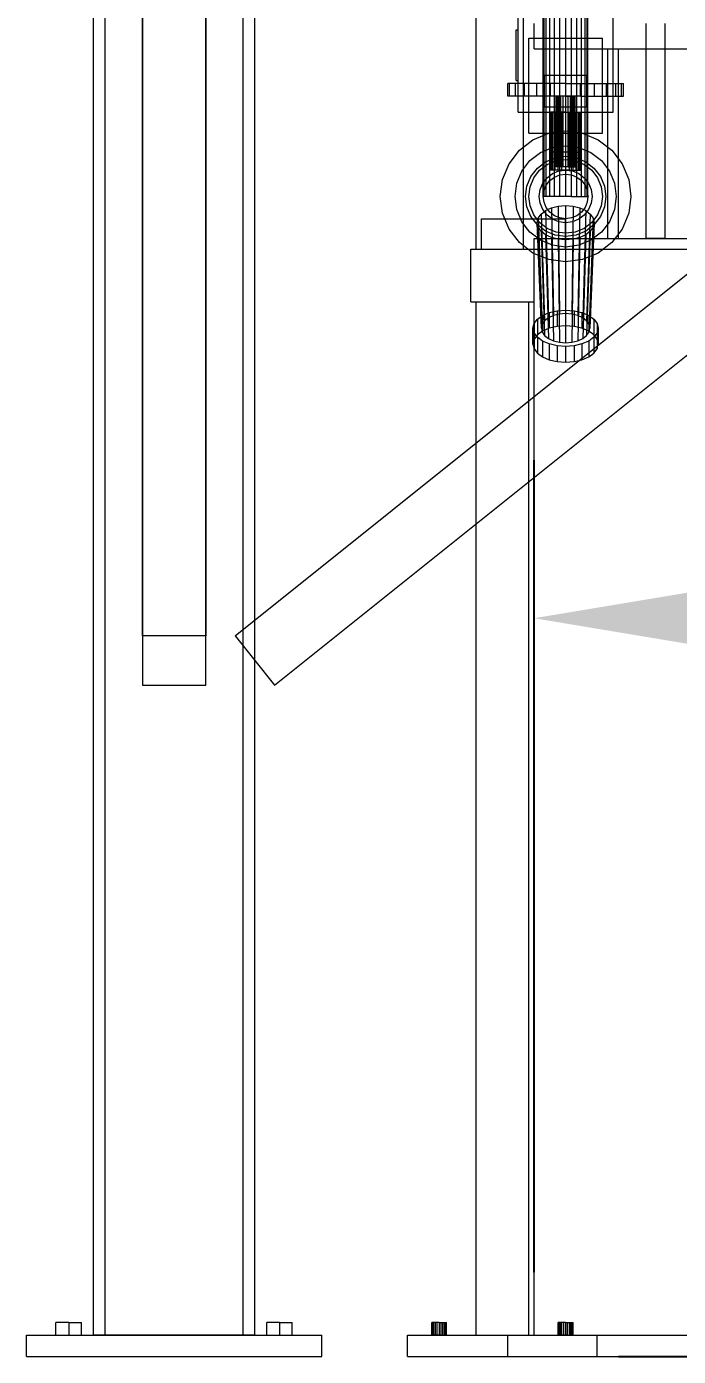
# Model space of a CAD drawing. Header units: millimetres. Extents: x -1970 to 34302, y -80068 to 6837.
# Drawn here: x -1962 to -1343, y -36000 to -34739 of the extents above; entities that cross this region are included whole.
import ezdxf

# ---------------------------------------------------------------- set-up
doc = ezdxf.new("R2010")
doc.units = ezdxf.units.MM
for name, color, linetype, lineweight in [('COTAS_O', 1, 'Continuous', 0), ('frontal_briquetadora', 7, 'Continuous', 0), ('frontal_mezcladora', 7, 'Continuous', 0), ('frontal_tolva', 7, 'Continuous', 0)]:
    doc.layers.add(name, color=color, linetype=linetype, lineweight=lineweight)
doc.dimstyles.new('R19_100', dxfattribs={"dimtxt": 250, "dimasz": 150, "dimexe": 150, "dimexo": 80, "dimgap": 100, "dimtad": 1, "dimtih": 1, "dimtoh": 1, "dimdsep": 46, "dimcen": 0.09, "dimadec": 0, "dimazin": 0, "dimtfac": 1, "dimtdec": 4, "dimtofl": 0, "dimtmove": 0, "dimatfit": 3, "dimfxl": 1, "dimtolj": 1, "dimtzin": 0, "dimarcsym": 0})

# ---------------------------------------------------------------- blocks, each defined once
blk = doc.blocks.new('*D40')
at = {"layer": 'COTAS_O', "color": 0, "lineweight": -2, "transparency": 16777216}
for p, q in [((-1400, -33700), (-630, -33700)), ((-780, -35850), (-780, -33850)), ((-1400, -36000), (-630, -36000))]:
    blk.add_line(p, q, dxfattribs=at)
at = {"layer": 'COTAS_O', "color": 0, "transparency": 16777216}
for points in [[(-805, -33850), (-755, -33850), (-780, -33700)], [(-805, -35850), (-755, -35850), (-780, -36000)]]:
    blk.add_solid(points, dxfattribs=at)
at = {"layer": 'Defpoints', "color": 0, "transparency": 16777216}
for p in [(-1480, -33700), (-780, -33700), (-1480, -36000)]:
    blk.add_point(p, dxfattribs=at)
blk = doc.blocks.new('*D41')
at = {"layer": 'COTAS_O', "color": 0, "lineweight": -2, "transparency": 16777216}
for p, q in [((-1480, -35920), (-1480, -35150)), ((490, -35920), (490, -35150)), ((-1330, -35300), (340, -35300))]:
    blk.add_line(p, q, dxfattribs=at)
at = {"layer": 'COTAS_O', "color": 0, "transparency": 16777216}
for points in [[(-1330, -35275), (-1330, -35325), (-1480, -35300)], [(340, -35275), (340, -35325), (490, -35300)]]:
    blk.add_solid(points, dxfattribs=at)
at = {"layer": 'Defpoints', "color": 0, "transparency": 16777216}
for p in [(490, -35300), (-1480, -36000), (490, -36000)]:
    blk.add_point(p, dxfattribs=at)

msp = doc.modelspace()

# ---------------------------------------------------------------- linework, layer by layer
at = {"layer": 'frontal_briquetadora'}
for p, q in [((-1480, -34760), (-1480, -34736)), ((-1374, -34736), (-1374, -34940)), ((-1356, -34736), (-1356, -34940)), ((-1480, -34760), (-500, -34760)), ((-1410, -34760), (-1400, -34760)), ((-1410, -34940), (-1410, -34760)), ((-1400, -34940), (-1400, -34760)), ((-1480, -35980), (-1480, -34940)), ((-1480, -34940), (-500, -34940)), ((-1410, -34940), (-1400, -34940)), ((-1356, -34940), (-1374, -34940)), ((-1480, -35980), (-1480, -34950)), ((-1480, -34950), (-1330, -34950)), ((-1505, -36000), (-1505, -35980)), ((-1505, -35980), (-1305, -35980)), ((-1480, -35980), (-1330, -35980)), ((-1505, -36000), (-1305, -36000))]:
    msp.add_line(p, q, dxfattribs=at)
at = {"layer": 'frontal_mezcladora'}
for p, q in [((-1471.2, -34900), (-1471.2, -33450)), ((-1470.478, -34900), (-1470.478, -33450)), ((-1468.36, -34900), (-1468.36, -33450)), ((-1464.991, -34900), (-1464.991, -33450)), ((-1460.6, -34900), (-1460.6, -33450)), ((-1455.487, -34900), (-1455.487, -33450)), ((-1450, -33450), (-1450, -34900)), ((-1444.513, -34900), (-1444.513, -33450)), ((-1439.4, -34900), (-1439.4, -33450)), ((-1435.009, -34900), (-1435.009, -33450)), ((-1431.64, -34900), (-1431.64, -33450)), ((-1429.522, -34900), (-1429.522, -33450)), ((-1428.8, -34900), (-1428.8, -33450)), ((-1535, -34950), (-1535, -34720)), ((-1495, -34820), (-1495, -34720)), ((-1490, -34950), (-1490, -34720)), ((-1405, -34820), (-1405, -34720)), ((-1497, -34742), (-1495, -34742)), ((-1497, -34790), (-1497, -34742)), ((-1495, -34790), (-1495, -34742)), ((-1485, -34750), (-1415, -34750)), ((-1485, -34840), (-1485, -34750)), ((-1415, -34840), (-1415, -34750)), ((-1497, -34790), (-1495, -34790)), ((-1470, -34785), (-1430, -34785)), ((-1470, -34815), (-1470, -34785)), ((-1430, -34815), (-1430, -34785)), ((-1503.126, -34793), (-1505, -34793)), ((-1505, -34805), (-1505, -34793)), ((-1497.631, -34793), (-1503.126, -34793)), ((-1503.126, -34805), (-1503.126, -34793)), ((-1488.891, -34793), (-1497.631, -34793)), ((-1497.631, -34805), (-1497.631, -34793)), ((-1477.5, -34793), (-1488.891, -34793)), ((-1488.891, -34805), (-1488.891, -34793)), ((-1464.235, -34793), (-1477.5, -34793)), ((-1477.5, -34805), (-1477.5, -34793)), ((-1450, -34793), (-1464.235, -34793)), ((-1464.235, -34805), (-1464.235, -34793)), ((-1450, -34793), (-1435.765, -34793)), ((-1450, -34793), (-1450, -34805)), ((-1435.765, -34793), (-1422.5, -34793)), ((-1435.765, -34805), (-1435.765, -34793)), ((-1422.5, -34793), (-1411.109, -34793)), ((-1422.5, -34805), (-1422.5, -34793)), ((-1411.109, -34793), (-1402.369, -34793)), ((-1411.109, -34805), (-1411.109, -34793)), ((-1402.369, -34793), (-1396.874, -34793)), ((-1402.369, -34805), (-1402.369, -34793)), ((-1396.874, -34793), (-1395, -34793)), ((-1396.874, -34805), (-1396.874, -34793)), ((-1395, -34805), (-1395, -34793)), ((-1503.126, -34805), (-1505, -34805)), ((-1497.631, -34805), (-1503.126, -34805)), ((-1488.891, -34805), (-1497.631, -34805)), ((-1477.5, -34805), (-1488.891, -34805)), ((-1464.235, -34805), (-1477.5, -34805)), ((-1470, -34815), (-1430, -34815)), ((-1450, -34805), (-1464.235, -34805)), ((-1458.693, -34805), (-1459, -34805)), ((-1459, -34872), (-1459, -34805)), ((-1457.794, -34805), (-1458.693, -34805)), ((-1458.693, -34872), (-1458.693, -34805)), ((-1456.364, -34805), (-1457.794, -34805)), ((-1457.794, -34872), (-1457.794, -34805)), ((-1454.5, -34805), (-1456.364, -34805)), ((-1456.364, -34872), (-1456.364, -34805)), ((-1452.329, -34805), (-1454.5, -34805)), ((-1454.5, -34872), (-1454.5, -34805)), ((-1450, -34805), (-1452.329, -34805)), ((-1452.329, -34872), (-1452.329, -34805)), ((-1450, -34805), (-1447.671, -34805)), ((-1450, -34805), (-1450, -34872)), ((-1435.765, -34805), (-1450, -34805)), ((-1447.671, -34805), (-1445.5, -34805)), ((-1447.671, -34872), (-1447.671, -34805)), ((-1445.5, -34805), (-1443.636, -34805)), ((-1445.5, -34872), (-1445.5, -34805)), ((-1443.636, -34805), (-1442.206, -34805)), ((-1443.636, -34872), (-1443.636, -34805)), ((-1442.206, -34805), (-1441.307, -34805)), ((-1442.206, -34872), (-1442.206, -34805)), ((-1441.307, -34805), (-1441, -34805)), ((-1441.307, -34872), (-1441.307, -34805)), ((-1441, -34872), (-1441, -34805)), ((-1435.765, -34805), (-1422.5, -34805)), ((-1422.5, -34805), (-1411.109, -34805)), ((-1411.109, -34805), (-1402.369, -34805)), ((-1402.369, -34805), (-1396.874, -34805)), ((-1396.874, -34805), (-1395, -34805)), ((-1495, -34820), (-1405, -34820)), ((-1463.523, -34820), (-1464, -34820)), ((-1464, -34858), (-1464, -34820)), ((-1462.124, -34820), (-1463.523, -34820)), ((-1463.523, -34858), (-1463.523, -34820)), ((-1459.899, -34820), (-1462.124, -34820)), ((-1462.124, -34858), (-1462.124, -34820)), ((-1457, -34820), (-1459.899, -34820)), ((-1459.899, -34858), (-1459.899, -34820)), ((-1453.623, -34820), (-1457, -34820)), ((-1457, -34858), (-1457, -34820)), ((-1450, -34820), (-1453.623, -34820)), ((-1453.623, -34858), (-1453.623, -34820)), ((-1450, -34820), (-1446.377, -34820)), ((-1450, -34820), (-1450, -34858)), ((-1446.377, -34820), (-1443, -34820)), ((-1446.377, -34858), (-1446.377, -34820)), ((-1443, -34820), (-1440.101, -34820)), ((-1443, -34858), (-1443, -34820)), ((-1440.101, -34820), (-1437.876, -34820)), ((-1440.101, -34858), (-1440.101, -34820)), ((-1437.876, -34820), (-1436.477, -34820)), ((-1437.876, -34858), (-1437.876, -34820)), ((-1436.477, -34820), (-1436, -34820)), ((-1436.477, -34858), (-1436.477, -34820)), ((-1436, -34858), (-1436, -34820)), ((-1485, -34840), (-1415, -34840)), ((-1481, -34846.306), (-1466.047, -34840.113)), ((-1466.047, -34840.113), (-1450, -34838)), ((-1463.523, -34840), (-1464, -34840)), ((-1464, -34875), (-1464, -34840)), ((-1462.124, -34840), (-1463.523, -34840)), ((-1463.523, -34875), (-1463.523, -34840)), ((-1459.899, -34840), (-1462.124, -34840)), ((-1462.124, -34875), (-1462.124, -34840)), ((-1457, -34840), (-1459.899, -34840)), ((-1459.899, -34875), (-1459.899, -34840)), ((-1453.623, -34840), (-1457, -34840)), ((-1457, -34875), (-1457, -34840)), ((-1450, -34840), (-1453.623, -34840)), ((-1453.623, -34875), (-1453.623, -34840)), ((-1450, -34838), (-1433.953, -34840.113)), ((-1450, -34840), (-1446.377, -34840)), ((-1450, -34840), (-1450, -34875)), ((-1446.377, -34840), (-1443, -34840)), ((-1446.377, -34875), (-1446.377, -34840)), ((-1443, -34840), (-1440.101, -34840)), ((-1443, -34875), (-1443, -34840)), ((-1440.101, -34840), (-1437.876, -34840)), ((-1440.101, -34875), (-1440.101, -34840)), ((-1437.876, -34840), (-1436.477, -34840)), ((-1437.876, -34875), (-1437.876, -34840)), ((-1436.477, -34840), (-1436, -34840)), ((-1436.477, -34875), (-1436.477, -34840)), ((-1436, -34875), (-1436, -34840)), ((-1433.953, -34840.113), (-1419, -34846.306)), ((-1493.841, -34856.159), (-1481, -34846.306)), ((-1474, -34858.431), (-1462.423, -34853.636)), ((-1462.423, -34853.636), (-1450, -34852)), ((-1450, -34852), (-1437.577, -34853.636)), ((-1437.577, -34853.636), (-1426, -34858.431)), ((-1419, -34846.306), (-1406.159, -34856.159)), ((-1503.694, -34869), (-1493.841, -34856.159)), ((-1491.569, -34876), (-1483.941, -34866.059)), ((-1483.941, -34866.059), (-1474, -34858.431)), ((-1469, -34867.091), (-1459.835, -34863.295)), ((-1467.5, -34869.689), (-1459.059, -34866.193)), ((-1463.523, -34858), (-1464, -34858)), ((-1462.124, -34858), (-1463.523, -34858)), ((-1459.899, -34858), (-1462.124, -34858)), ((-1457, -34858), (-1459.899, -34858)), ((-1459.835, -34863.295), (-1450, -34862)), ((-1459.059, -34866.193), (-1450, -34865)), ((-1453.623, -34858), (-1457, -34858)), ((-1450, -34858), (-1453.623, -34858)), ((-1446.377, -34858), (-1450, -34858)), ((-1450, -34862), (-1440.165, -34863.295)), ((-1450, -34865), (-1440.941, -34866.193)), ((-1446.377, -34858), (-1443, -34858)), ((-1443, -34858), (-1440.101, -34858)), ((-1440.941, -34866.193), (-1432.5, -34869.689)), ((-1440.165, -34863.295), (-1431, -34867.091)), ((-1440.101, -34858), (-1437.876, -34858)), ((-1437.876, -34858), (-1436.477, -34858)), ((-1436.477, -34858), (-1436, -34858)), ((-1426, -34858.431), (-1416.059, -34866.059)), ((-1416.059, -34866.059), (-1408.431, -34876)), ((-1406.159, -34856.159), (-1396.306, -34869)), ((-1509.887, -34883.953), (-1503.694, -34869)), ((-1496.364, -34887.577), (-1491.569, -34876)), ((-1482.909, -34881), (-1476.87, -34873.13)), ((-1480.311, -34882.5), (-1474.749, -34875.251)), ((-1476.87, -34873.13), (-1469, -34867.091)), ((-1474.749, -34875.251), (-1467.5, -34869.689)), ((-1467.678, -34882.322), (-1462.5, -34878.349)), ((-1463.523, -34875), (-1464, -34875)), ((-1462.124, -34875), (-1463.523, -34875)), ((-1462.5, -34878.349), (-1456.47, -34875.852)), ((-1459.899, -34875), (-1462.124, -34875)), ((-1457, -34875), (-1459.899, -34875)), ((-1458.693, -34872), (-1459, -34872)), ((-1457.794, -34872), (-1458.693, -34872)), ((-1456.364, -34872), (-1457.794, -34872)), ((-1453.623, -34875), (-1457, -34875)), ((-1456.47, -34875.852), (-1450, -34875)), ((-1454.5, -34872), (-1456.364, -34872)), ((-1455.487, -34879.522), (-1450, -34878.8)), ((-1452.329, -34872), (-1454.5, -34872)), ((-1450, -34875), (-1453.623, -34875)), ((-1450, -34872), (-1452.329, -34872)), ((-1447.671, -34872), (-1450, -34872)), ((-1446.377, -34875), (-1450, -34875)), ((-1450, -34875), (-1443.53, -34875.852)), ((-1450, -34878.8), (-1444.513, -34879.522)), ((-1447.671, -34872), (-1445.5, -34872)), ((-1446.377, -34875), (-1443, -34875)), ((-1445.5, -34872), (-1443.636, -34872)), ((-1443.636, -34872), (-1442.206, -34872)), ((-1443.53, -34875.852), (-1437.5, -34878.349)), ((-1443, -34875), (-1440.101, -34875)), ((-1442.206, -34872), (-1441.307, -34872)), ((-1441.307, -34872), (-1441, -34872)), ((-1440.101, -34875), (-1437.876, -34875)), ((-1437.876, -34875), (-1436.477, -34875)), ((-1437.5, -34878.349), (-1432.322, -34882.322)), ((-1436.477, -34875), (-1436, -34875)), ((-1432.5, -34869.689), (-1425.251, -34875.251)), ((-1431, -34867.091), (-1423.13, -34873.13)), ((-1425.251, -34875.251), (-1419.689, -34882.5)), ((-1423.13, -34873.13), (-1417.091, -34881)), ((-1408.431, -34876), (-1403.636, -34887.577)), ((-1396.306, -34869), (-1390.113, -34883.953)), ((-1512, -34900), (-1509.887, -34883.953)), ((-1498, -34900), (-1496.364, -34887.577)), ((-1488, -34900), (-1486.705, -34890.165)), ((-1486.705, -34890.165), (-1482.909, -34881)), ((-1485, -34900), (-1483.807, -34890.941)), ((-1483.807, -34890.941), (-1480.311, -34882.5)), ((-1474.148, -34893.53), (-1471.651, -34887.5)), ((-1471.651, -34887.5), (-1467.678, -34882.322)), ((-1470.478, -34894.513), (-1468.36, -34889.4)), ((-1468.36, -34889.4), (-1464.991, -34885.009)), ((-1464.991, -34885.009), (-1460.6, -34881.64)), ((-1460.6, -34881.64), (-1455.487, -34879.522)), ((-1444.513, -34879.522), (-1439.4, -34881.64)), ((-1439.4, -34881.64), (-1435.009, -34885.009)), ((-1435.009, -34885.009), (-1431.64, -34889.4)), ((-1432.322, -34882.322), (-1428.349, -34887.5)), ((-1431.64, -34889.4), (-1429.522, -34894.513)), ((-1428.349, -34887.5), (-1425.852, -34893.53)), ((-1419.689, -34882.5), (-1416.193, -34890.941)), ((-1417.091, -34881), (-1413.295, -34890.165)), ((-1416.193, -34890.941), (-1415, -34900)), ((-1413.295, -34890.165), (-1412, -34900)), ((-1403.636, -34887.577), (-1402, -34900)), ((-1390.113, -34883.953), (-1388, -34900)), ((-1509.887, -34916.047), (-1512, -34900)), ((-1496.364, -34912.423), (-1498, -34900)), ((-1486.705, -34909.835), (-1488, -34900)), ((-1483.807, -34909.059), (-1485, -34900)), ((-1475, -34900), (-1474.148, -34893.53)), ((-1474.148, -34906.47), (-1475, -34900)), ((-1471.2, -34900), (-1470.478, -34894.513)), ((-1470.478, -34905.487), (-1471.2, -34900)), ((-1470.478, -34900), (-1471.2, -34900)), ((-1468.36, -34900), (-1470.478, -34900)), ((-1464.991, -34900), (-1468.36, -34900)), ((-1460.6, -34900), (-1464.991, -34900)), ((-1455.487, -34900), (-1460.6, -34900)), ((-1450, -34900), (-1455.487, -34900)), ((-1444.513, -34900), (-1450, -34900)), ((-1444.513, -34900), (-1439.4, -34900)), ((-1439.4, -34900), (-1435.009, -34900)), ((-1435.009, -34900), (-1431.64, -34900)), ((-1431.64, -34900), (-1429.522, -34900)), ((-1429.522, -34894.513), (-1428.8, -34900)), ((-1428.8, -34900), (-1429.522, -34905.487)), ((-1429.522, -34900), (-1428.8, -34900)), ((-1425.852, -34893.53), (-1425, -34900)), ((-1425, -34900), (-1425.852, -34906.47)), ((-1415, -34900), (-1416.193, -34909.059)), ((-1412, -34900), (-1413.295, -34909.835)), ((-1402, -34900), (-1403.636, -34912.423)), ((-1388, -34900), (-1390.113, -34916.047)), ((-1503.694, -34931), (-1509.887, -34916.047)), ((-1491.569, -34924), (-1496.364, -34912.423)), ((-1482.909, -34919), (-1486.705, -34909.835)), ((-1480.311, -34917.5), (-1483.807, -34909.059)), ((-1476.08, -34920.807), (-1473.383, -34916.9)), ((-1471.651, -34912.5), (-1474.148, -34906.47)), ((-1473.383, -34916.9), (-1469.092, -34913.545)), ((-1473.383, -34916.9), (-1469.919, -35018.1)), ((-1467.678, -34917.678), (-1471.651, -34912.5)), ((-1468.36, -34910.6), (-1470.478, -34905.487)), ((-1469.092, -34913.545), (-1463.5, -34910.97)), ((-1469.092, -34913.545), (-1466.263, -35015.242)), ((-1464.991, -34914.991), (-1468.36, -34910.6)), ((-1460.6, -34918.36), (-1464.991, -34914.991)), ((-1463.5, -34910.97), (-1456.988, -34909.352)), ((-1463.5, -34910.97), (-1461.5, -35013.049)), ((-1456.988, -34909.352), (-1450, -34908.8)), ((-1456.988, -34909.352), (-1455.953, -35011.67)), ((-1450, -34908.8), (-1443.012, -34909.352)), ((-1450, -34908.8), (-1450, -35011.2)), ((-1443.012, -34909.352), (-1444.047, -35011.67)), ((-1443.012, -34909.352), (-1436.5, -34910.97)), ((-1435.009, -34914.991), (-1439.4, -34918.36)), ((-1436.5, -34910.97), (-1438.5, -35013.049)), ((-1436.5, -34910.97), (-1430.908, -34913.545)), ((-1431.64, -34910.6), (-1435.009, -34914.991)), ((-1430.908, -34913.545), (-1433.737, -35015.242)), ((-1428.349, -34912.5), (-1432.322, -34917.678)), ((-1429.522, -34905.487), (-1431.64, -34910.6)), ((-1430.908, -34913.545), (-1426.617, -34916.9)), ((-1426.617, -34916.9), (-1430.081, -35018.1)), ((-1425.852, -34906.47), (-1428.349, -34912.5)), ((-1426.617, -34916.9), (-1423.92, -34920.807)), ((-1416.193, -34909.059), (-1419.689, -34917.5)), ((-1413.295, -34909.835), (-1417.091, -34919)), ((-1403.636, -34912.423), (-1408.431, -34924)), ((-1390.113, -34916.047), (-1396.306, -34931)), ((-1530, -34921.2), (-1450, -34921.2)), ((-1530, -34950), (-1530, -34921.2)), ((-1483.941, -34933.941), (-1491.569, -34924)), ((-1476.87, -34926.87), (-1482.909, -34919)), ((-1474.749, -34924.749), (-1480.311, -34917.5)), ((-1477, -34925), (-1476.08, -34920.807)), ((-1476.08, -34929.193), (-1477, -34925)), ((-1473, -35025), (-1477, -34925)), ((-1469, -34932.909), (-1476.87, -34926.87)), ((-1476.08, -34920.807), (-1472.216, -35021.428)), ((-1473.383, -34933.1), (-1476.08, -34929.193)), ((-1476.08, -34929.193), (-1472.216, -35028.572)), ((-1467.5, -34930.311), (-1474.749, -34924.749)), ((-1462.5, -34921.651), (-1467.678, -34917.678)), ((-1456.47, -34924.148), (-1462.5, -34921.651)), ((-1455.487, -34920.478), (-1460.6, -34918.36)), ((-1450, -34925), (-1456.47, -34924.148)), ((-1450, -34921.2), (-1455.487, -34920.478)), ((-1444.513, -34920.478), (-1450, -34921.2)), ((-1450, -34950), (-1450, -34921.2)), ((-1443.53, -34924.148), (-1450, -34925)), ((-1439.4, -34918.36), (-1444.513, -34920.478)), ((-1437.5, -34921.651), (-1443.53, -34924.148)), ((-1432.322, -34917.678), (-1437.5, -34921.651)), ((-1425.251, -34924.749), (-1432.5, -34930.311)), ((-1423.13, -34926.87), (-1431, -34932.909)), ((-1423.92, -34920.807), (-1427.784, -35021.428)), ((-1423.92, -34929.193), (-1427.784, -35028.572)), ((-1423, -34925), (-1427, -35025)), ((-1423.92, -34929.193), (-1426.617, -34933.1)), ((-1419.689, -34917.5), (-1425.251, -34924.749)), ((-1423.92, -34920.807), (-1423, -34925)), ((-1423, -34925), (-1423.92, -34929.193)), ((-1417.091, -34919), (-1423.13, -34926.87)), ((-1408.431, -34924), (-1416.059, -34933.941)), ((-1493.841, -34943.841), (-1503.694, -34931)), ((-1474, -34941.569), (-1483.941, -34933.941)), ((-1462.423, -34946.364), (-1474, -34941.569)), ((-1469.092, -34936.455), (-1473.383, -34933.1)), ((-1473.383, -34933.1), (-1469.919, -35031.9)), ((-1463.5, -34939.03), (-1469.092, -34936.455)), ((-1469.092, -34936.455), (-1466.263, -35034.758)), ((-1459.835, -34936.705), (-1469, -34932.909)), ((-1459.059, -34933.807), (-1467.5, -34930.311)), ((-1456.988, -34940.648), (-1463.5, -34939.03)), ((-1463.5, -34939.03), (-1461.5, -35036.951)), ((-1450, -34938), (-1459.835, -34936.705)), ((-1450, -34935), (-1459.059, -34933.807)), ((-1450, -34941.2), (-1456.988, -34940.648)), ((-1456.988, -34940.648), (-1455.953, -35038.33)), ((-1440.941, -34933.807), (-1450, -34935)), ((-1440.165, -34936.705), (-1450, -34938)), ((-1443.012, -34940.648), (-1450, -34941.2)), ((-1450, -34941.2), (-1450, -35038.8)), ((-1443.012, -34940.648), (-1444.047, -35038.33)), ((-1436.5, -34939.03), (-1443.012, -34940.648)), ((-1432.5, -34930.311), (-1440.941, -34933.807)), ((-1431, -34932.909), (-1440.165, -34936.705)), ((-1436.5, -34939.03), (-1438.5, -35036.951)), ((-1426, -34941.569), (-1437.577, -34946.364)), ((-1430.908, -34936.455), (-1436.5, -34939.03)), ((-1430.908, -34936.455), (-1433.737, -35034.758)), ((-1426.617, -34933.1), (-1430.908, -34936.455)), ((-1426.617, -34933.1), (-1430.081, -35031.9)), ((-1416.059, -34933.941), (-1426, -34941.569)), ((-1396.306, -34931), (-1406.159, -34943.841)), ((-1540, -34950), (-1480, -34950)), ((-1540, -35000), (-1540, -34950)), ((-1535, -34950), (-1490, -34950)), ((-1530, -34950), (-1450, -34950)), ((-1481, -34953.694), (-1493.841, -34943.841)), ((-1466.047, -34959.887), (-1481, -34953.694)), ((-1480, -35000), (-1480, -34950)), ((-1450, -34948), (-1462.423, -34946.364)), ((-1437.577, -34946.364), (-1450, -34948)), ((-1419, -34953.694), (-1433.953, -34959.887)), ((-1406.159, -34943.841), (-1419, -34953.694)), ((-1450, -34962), (-1466.047, -34959.887)), ((-1433.953, -34959.887), (-1450, -34962)), ((-1540, -35000), (-1480, -35000)), ((-1535, -35000), (-1485, -35000)), ((-1535, -35980), (-1535, -35000)), ((-1485, -35980), (-1485, -35000)), ((-1479.944, -35020.549), (-1476.847, -35016.402)), ((-1476.847, -35016.402), (-1471.92, -35012.841)), ((-1476.847, -35016.402), (-1476.847, -35031.402)), ((-1471.92, -35012.841), (-1465.5, -35010.108)), ((-1471.92, -35012.841), (-1471.92, -35027.841)), ((-1466.263, -35015.242), (-1469.919, -35018.1)), ((-1461.5, -35013.049), (-1466.263, -35015.242)), ((-1465.5, -35010.108), (-1458.023, -35008.39)), ((-1465.5, -35010.108), (-1465.5, -35025.108)), ((-1455.953, -35011.67), (-1461.5, -35013.049)), ((-1458.023, -35008.39), (-1450, -35007.804)), ((-1458.023, -35008.39), (-1458.023, -35023.39)), ((-1450, -35011.2), (-1455.953, -35011.67)), ((-1450, -35007.804), (-1441.977, -35008.39)), ((-1450, -35007.804), (-1450, -35022.804)), ((-1444.047, -35011.67), (-1450, -35011.2)), ((-1438.5, -35013.049), (-1444.047, -35011.67)), ((-1441.977, -35008.39), (-1434.5, -35010.108)), ((-1441.977, -35008.39), (-1441.977, -35023.39)), ((-1433.737, -35015.242), (-1438.5, -35013.049)), ((-1434.5, -35010.108), (-1428.08, -35012.841)), ((-1434.5, -35010.108), (-1434.5, -35025.108)), ((-1430.081, -35018.1), (-1433.737, -35015.242)), ((-1428.08, -35012.841), (-1423.153, -35016.402)), ((-1428.08, -35012.841), (-1428.08, -35027.841)), ((-1423.153, -35016.402), (-1420.056, -35020.549)), ((-1423.153, -35016.402), (-1423.153, -35031.402)), ((-1481, -35025), (-1479.944, -35020.549)), ((-1479.944, -35029.451), (-1481, -35025)), ((-1481, -35040), (-1481, -35025)), ((-1479.944, -35020.549), (-1479.944, -35035.549)), ((-1476.847, -35033.598), (-1479.944, -35029.451)), ((-1479.944, -35029.451), (-1479.944, -35044.451)), ((-1471.92, -35027.841), (-1476.847, -35031.402)), ((-1472.216, -35021.428), (-1473, -35025)), ((-1473, -35025), (-1472.216, -35028.572)), ((-1469.919, -35018.1), (-1472.216, -35021.428)), ((-1472.216, -35028.572), (-1469.919, -35031.9)), ((-1465.5, -35025.108), (-1471.92, -35027.841)), ((-1458.023, -35023.39), (-1465.5, -35025.108)), ((-1450, -35022.804), (-1458.023, -35023.39)), ((-1441.977, -35023.39), (-1450, -35022.804)), ((-1434.5, -35025.108), (-1441.977, -35023.39)), ((-1428.08, -35027.841), (-1434.5, -35025.108)), ((-1427.784, -35021.428), (-1430.081, -35018.1)), ((-1430.081, -35031.9), (-1427.784, -35028.572)), ((-1423.153, -35031.402), (-1428.08, -35027.841)), ((-1427, -35025), (-1427.784, -35021.428)), ((-1427.784, -35028.572), (-1427, -35025)), ((-1420.056, -35029.451), (-1423.153, -35033.598)), ((-1420.056, -35020.549), (-1419, -35025)), ((-1420.056, -35020.549), (-1420.056, -35035.549)), ((-1419, -35025), (-1420.056, -35029.451)), ((-1420.056, -35029.451), (-1420.056, -35044.451)), ((-1419, -35025), (-1419, -35040)), ((-1479.944, -35035.549), (-1481, -35040)), ((-1481, -35040), (-1479.944, -35044.451)), ((-1476.847, -35031.402), (-1479.944, -35035.549)), ((-1471.92, -35037.159), (-1476.847, -35033.598)), ((-1476.847, -35033.598), (-1476.847, -35048.598)), ((-1465.5, -35039.892), (-1471.92, -35037.159)), ((-1471.92, -35037.159), (-1471.92, -35052.159)), ((-1469.919, -35031.9), (-1466.263, -35034.758)), ((-1466.263, -35034.758), (-1461.5, -35036.951)), ((-1458.023, -35041.61), (-1465.5, -35039.892)), ((-1465.5, -35039.892), (-1465.5, -35054.892)), ((-1461.5, -35036.951), (-1455.953, -35038.33)), ((-1450, -35042.196), (-1458.023, -35041.61)), ((-1458.023, -35041.61), (-1458.023, -35056.61)), ((-1455.953, -35038.33), (-1450, -35038.8)), ((-1450, -35038.8), (-1444.047, -35038.33)), ((-1441.977, -35041.61), (-1450, -35042.196)), ((-1450, -35042.196), (-1450, -35057.196)), ((-1444.047, -35038.33), (-1438.5, -35036.951)), ((-1434.5, -35039.892), (-1441.977, -35041.61)), ((-1441.977, -35041.61), (-1441.977, -35056.61)), ((-1438.5, -35036.951), (-1433.737, -35034.758)), ((-1428.08, -35037.159), (-1434.5, -35039.892)), ((-1434.5, -35039.892), (-1434.5, -35054.892)), ((-1433.737, -35034.758), (-1430.081, -35031.9)), ((-1423.153, -35033.598), (-1428.08, -35037.159)), ((-1428.08, -35037.159), (-1428.08, -35052.159)), ((-1420.056, -35035.549), (-1423.153, -35031.402)), ((-1423.153, -35033.598), (-1423.153, -35048.598)), ((-1419, -35040), (-1420.056, -35035.549)), ((-1420.056, -35044.451), (-1419, -35040)), ((-1479.944, -35044.451), (-1476.847, -35048.598)), ((-1476.847, -35048.598), (-1471.92, -35052.159)), ((-1471.92, -35052.159), (-1465.5, -35054.892)), ((-1465.5, -35054.892), (-1458.023, -35056.61)), ((-1441.977, -35056.61), (-1434.5, -35054.892)), ((-1434.5, -35054.892), (-1428.08, -35052.159)), ((-1428.08, -35052.159), (-1423.153, -35048.598)), ((-1423.153, -35048.598), (-1420.056, -35044.451)), ((-1458.023, -35056.61), (-1450, -35057.196)), ((-1450, -35057.196), (-1441.977, -35056.61)), ((-1576.761, -35968), (-1577, -35968)), ((-1577, -35980), (-1577, -35968)), ((-1576.062, -35968), (-1576.761, -35968)), ((-1576.761, -35980), (-1576.761, -35968)), ((-1574.95, -35968), (-1576.062, -35968)), ((-1576.062, -35980), (-1576.062, -35968)), ((-1573.5, -35968), (-1574.95, -35968)), ((-1574.95, -35980), (-1574.95, -35968)), ((-1571.812, -35968), (-1573.5, -35968)), ((-1573.5, -35980), (-1573.5, -35968)), ((-1570, -35968), (-1571.812, -35968)), ((-1571.812, -35980), (-1571.812, -35968)), ((-1570, -35968), (-1568.188, -35968)), ((-1570, -35968), (-1570, -35980)), ((-1568.188, -35968), (-1566.5, -35968)), ((-1568.188, -35980), (-1568.188, -35968)), ((-1566.5, -35968), (-1565.05, -35968)), ((-1566.5, -35980), (-1566.5, -35968)), ((-1565.05, -35968), (-1563.938, -35968)), ((-1565.05, -35980), (-1565.05, -35968)), ((-1563.938, -35968), (-1563.239, -35968)), ((-1563.938, -35980), (-1563.938, -35968)), ((-1563.239, -35968), (-1563, -35968)), ((-1563.239, -35980), (-1563.239, -35968)), ((-1563, -35980), (-1563, -35968)), ((-1456.761, -35968), (-1457, -35968)), ((-1457, -35980), (-1457, -35968)), ((-1456.062, -35968), (-1456.761, -35968)), ((-1456.761, -35980), (-1456.761, -35968)), ((-1454.95, -35968), (-1456.062, -35968)), ((-1456.062, -35980), (-1456.062, -35968)), ((-1453.5, -35968), (-1454.95, -35968)), ((-1454.95, -35980), (-1454.95, -35968)), ((-1451.812, -35968), (-1453.5, -35968)), ((-1453.5, -35980), (-1453.5, -35968)), ((-1450, -35968), (-1451.812, -35968)), ((-1451.812, -35980), (-1451.812, -35968)), ((-1450, -35968), (-1448.188, -35968)), ((-1450, -35968), (-1450, -35980)), ((-1448.188, -35968), (-1446.5, -35968)), ((-1448.188, -35980), (-1448.188, -35968)), ((-1446.5, -35968), (-1445.05, -35968)), ((-1446.5, -35980), (-1446.5, -35968)), ((-1445.05, -35968), (-1443.938, -35968)), ((-1445.05, -35980), (-1445.05, -35968)), ((-1443.938, -35968), (-1443.239, -35968)), ((-1443.938, -35980), (-1443.938, -35968)), ((-1443.239, -35968), (-1443, -35968)), ((-1443.239, -35980), (-1443.239, -35968)), ((-1443, -35980), (-1443, -35968)), ((-1600, -35980), (-1420, -35980)), ((-1600, -36000), (-1600, -35980)), ((-1576.761, -35980), (-1577, -35980)), ((-1576.062, -35980), (-1576.761, -35980)), ((-1574.95, -35980), (-1576.062, -35980)), ((-1573.5, -35980), (-1574.95, -35980)), ((-1571.812, -35980), (-1573.5, -35980)), ((-1570, -35980), (-1571.812, -35980)), ((-1568.188, -35980), (-1570, -35980)), ((-1568.188, -35980), (-1566.5, -35980)), ((-1566.5, -35980), (-1565.05, -35980)), ((-1565.05, -35980), (-1563.938, -35980)), ((-1563.938, -35980), (-1563.239, -35980)), ((-1563.239, -35980), (-1563, -35980)), ((-1535, -35980), (-1485, -35980)), ((-1456.761, -35980), (-1457, -35980)), ((-1456.062, -35980), (-1456.761, -35980)), ((-1454.95, -35980), (-1456.062, -35980)), ((-1453.5, -35980), (-1454.95, -35980)), ((-1451.812, -35980), (-1453.5, -35980)), ((-1450, -35980), (-1451.812, -35980)), ((-1448.188, -35980), (-1450, -35980)), ((-1448.188, -35980), (-1446.5, -35980)), ((-1446.5, -35980), (-1445.05, -35980)), ((-1445.05, -35980), (-1443.938, -35980)), ((-1443.938, -35980), (-1443.239, -35980)), ((-1443.239, -35980), (-1443, -35980)), ((-1420, -36000), (-1420, -35980)), ((-1600, -36000), (-1420, -36000))]:
    msp.add_line(p, q, dxfattribs=at)
at = {"layer": 'frontal_tolva'}
for p, q in [((-1898, -35980), (-1898, -32700)), ((-1887, -35980), (-1887, -32700)), ((-1756, -35980), (-1756, -32700)), ((-1745, -35980), (-1745, -32700)), ((-1851.5, -35316.567), (-1851.5, -34479.567)), ((-1791.5, -34479.567), (-1791.5, -35316.567)), ((-1763.733, -35316.567), (-716.733, -34479.567)), ((-1851.5, -34526.433), (-1851.5, -35363.433)), ((-1791.5, -35363.433), (-1791.5, -34526.433)), ((-1726.267, -35363.433), (-679.267, -34526.433)), ((-1791.5, -35316.567), (-1851.5, -35316.567)), ((-1851.5, -35316.567), (-1851.5, -35363.433)), ((-1791.5, -35363.433), (-1791.5, -35316.567)), ((-1763.733, -35316.567), (-1726.267, -35363.433)), ((-1851.5, -35363.433), (-1791.5, -35363.433)), ((-1921.5, -35968), (-1933.624, -35968)), ((-1933.624, -35980), (-1933.624, -35968)), ((-1921.5, -35968), (-1909.376, -35968)), ((-1921.5, -35968), (-1921.5, -35980)), ((-1909.376, -35980), (-1909.376, -35968)), ((-1721.5, -35968), (-1733.624, -35968)), ((-1733.624, -35980), (-1733.624, -35968)), ((-1721.5, -35968), (-1709.376, -35968)), ((-1721.5, -35968), (-1721.5, -35980)), ((-1709.376, -35980), (-1709.376, -35968)), ((-1961.5, -35980), (-1681.5, -35980)), ((-1961.5, -36000), (-1961.5, -35980)), ((-1933.624, -35980), (-1921.5, -35980)), ((-1921.5, -35980), (-1909.376, -35980)), ((-1887, -35980), (-1898, -35980)), ((-1756, -35980), (-1887, -35980)), ((-1745, -35980), (-1756, -35980)), ((-1733.624, -35980), (-1721.5, -35980)), ((-1721.5, -35980), (-1709.376, -35980)), ((-1681.5, -36000), (-1681.5, -35980)), ((-1961.5, -36000), (-1681.5, -36000))]:
    msp.add_line(p, q, dxfattribs=at)

# ---------------------------------------------------------------- dimensions: what is measured, and where the dimension line sits
at = {"layer": 'COTAS_O'}
for p2, distance, picture, middle in [((-1480, -33700), -700, '*D40', (-780, -34850)), ((490, -36000), 700, '*D41', (-495, -35300))]:
    dim = msp.add_aligned_dim(p1=(-1480, -36000), p2=p2, distance=distance, text='<> O', dimstyle='R19_100', dxfattribs=at)
    dim.commit()
    dim.dimension.update_dxf_attribs({"geometry": picture, "text_midpoint": middle})

doc.saveas('drawing.dxf')
